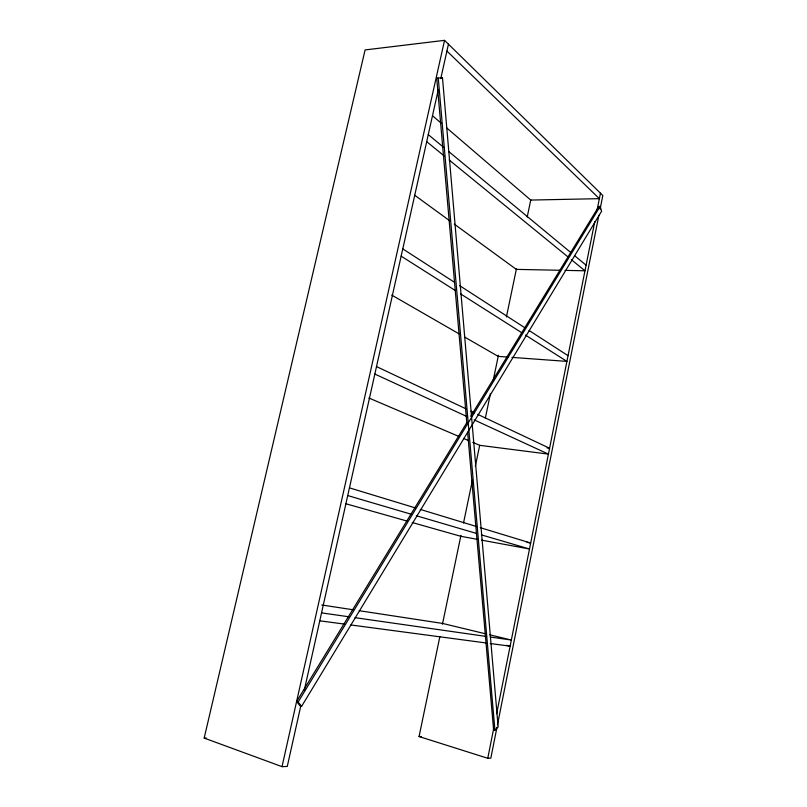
<?xml version="1.0" encoding="UTF-8"?>
<svg xmlns="http://www.w3.org/2000/svg" width="807" height="807" viewBox="0 0 807 807"><rect width="100%" height="100%" fill="white"/><g stroke="black" fill="none" stroke-linecap="round" stroke-linejoin="round"><path stroke-width="1.21" d="M439.876 636.582L419.065 736.539L487.761 758.277L493.682 728.6M496.638 713.761L594.779 221.612M596.998 210.486L600.448 193.176M496.981 727.238L490.827 758.146L487.761 758.277M497.475 724.757L598.885 215.287M600.115 209.104L602.819 195.496L444.546 40.35L365.097 49.933L204.181 738.072L282.026 766.65L287.282 766.438L300.739 706.145M442.448 624.245L460.938 535.384M463.511 523.047L472.498 479.852M475.323 466.285L479.691 445.303L472.761 442.367M485.34 418.157L490.485 393.473M493.309 379.895L498.444 355.211M506.413 316.959L516.43 268.832M527.213 217.002L530.814 199.722M304.31 690.146L438.292 89.698M440.763 78.632L448.45 44.173M282.026 766.65L444.546 40.35M466.759 422.787L296.603 701.535L300.073 705.853L301.596 706.347L601.608 211.212L600.126 206.441L598.804 206.461L470.703 416.331M301.596 706.347L298.126 702.019L600.126 206.441M467.626 432.239L493.591 729.72L494.913 730.123L498.151 726.946L442.478 77.714L436.728 78.269L466.86 423.453M436.728 78.269L438.272 78.118L494.913 730.123M440.935 77.865L442.478 77.714M204.181 738.072L206.35 738.052M419.065 736.539L421.234 736.529M560.008 270.274L516.319 269.377L454.311 224.134M565.001 270.375L584.974 270.789L571.295 259.632M508.198 357.108L498.201 356.381L464.529 336.993M511.941 357.38L566.907 361.395L525.468 335.087M547.085 447.946L549.587 448.258L477.845 414.405M479.691 445.323L548.417 454.119L474.193 419.882M319.774 620.815L344.66 624.134M350.884 624.961L486.48 643.018M490.212 643.522L510.115 646.175L506.503 645.287M321.549 612.876L348.836 616.78M355.04 617.668L486.53 636.481M490.252 637.016L511.345 640.032L489.637 634.786M321.852 604.998L352.972 609.749M359.196 610.697L442.609 623.438L484.815 633.626M527.001 542.344L530.683 543.02L480.276 527.677M477.936 539.459L460.757 536.282L412.286 522.553M481.618 540.145L529.493 549.012L481.345 534.859M345.638 503.679L407.434 521.181M347.726 495.559L411.53 514.321M416.341 515.744L476.523 533.437M349.441 487.862L415.464 507.946M420.265 509.409L476.675 526.578M296.603 701.535L298.126 702.019M368.86 398.002L458.911 436.456M463.531 438.423L468.141 440.4M374.841 374.055L467.334 416.725M376.506 366.59L466.456 409.038M471.016 411.187L474.435 412.791M391.748 295.09L459.092 333.866M401.15 256.142L455.34 290.55M460.656 293.93L522.28 333.059M402.774 248.889L454.351 282.218M459.617 285.617L524.883 327.783M529.099 330.507L568.047 355.675M414.677 195.213L450.245 221.168M426.701 141.659L444.284 156.003M449.166 159.988L568.36 257.231M428.265 134.608L443.759 147.429M448.601 151.434L570.599 252.369M574.473 255.577L586.094 265.19M432.532 115.744L441.116 123.108M446.836 128.02L530.744 200.065L599.359 198.663L446.917 51.053"/></g></svg>
